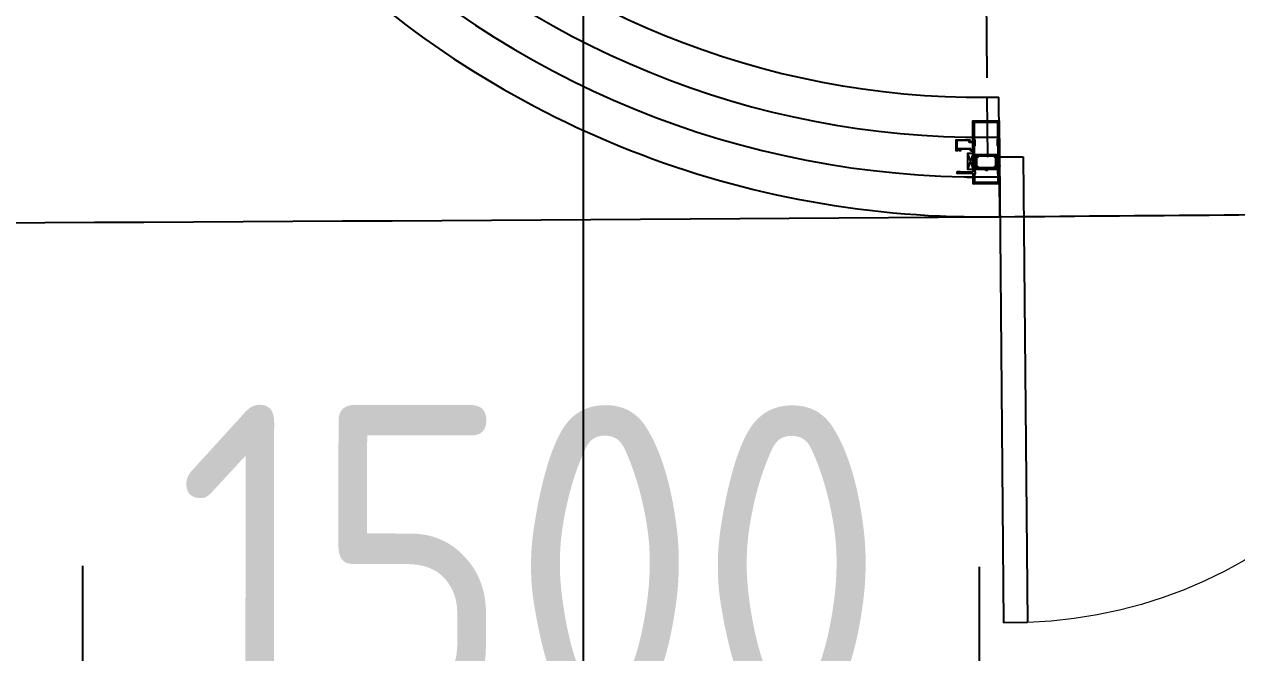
# Model space of a CAD drawing. Header units: inches. Extents: x 0 to 1813292486, y 0 to 3473589894.
# Drawn here: x 600601536 to 600603564, y 3473199903 to 3473200956 of the extents above; entities that cross this region are included whole.
import ezdxf

# ---------------------------------------------------------------- set-up
doc = ezdxf.new("R2010")
doc.units = ezdxf.units.IN
doc.header["$LTSCALE"] = 1000
doc.header["$MEASUREMENT"] = 0
doc.linetypes.add('AX-MALL-DIM-P02$0$DASH', pattern=[0.35, 0.25, -0.1])
for name, color, linetype in [('A-Anno-Note', 241, 'Continuous'), ('AX-MALL-DIM-P02$0$A-Anno-Dims', 3, 'Continuous'), ('AX-MALL-DIM-P02$0$A-Detl-Patt', 8, 'Continuous'), ('AX-MALL-P02-200$0$A-Anno-Note', 241, 'Continuous'), ('AX-MALL-WALL-P02$0$A-Anno-Note', 241, 'Continuous'), ('AX-MALL-WALL-P02-QT$0$A-Anno-Note', 241, 'Continuous'), ('AX-MALL-WALL-P02-QT$0$A-Curt', 151, 'Continuous'), ('AX-MALL-WALL-P02-QT$0$A-Detl-Patt', 8, 'Continuous'), ('AX-MALL-WALL-P02-QT$0$A-Detl-Thin', 131, 'Continuous'), ('AX-MALL-WALL-P02-QT$0$A-Wind', 4, 'Continuous'), ('AX-MALL-WALL-P02-QT$0$GASKET', 2, 'Continuous'), ('AX-MALL-WALL-P02-QT$0$STSF', 2, 'Continuous')]:
    doc.layers.add(name, color=color, linetype=linetype)
doc.layers.add('AX-MALL-WALL-P02-QT$0$AM_SUPPR', color=6, linetype='Continuous', lineweight=30)
doc.styles.add('AX-MALL-DIM-P02$0$_TCH_DIM_T3', font='gbenor.shx')
doc.dimstyles.new('AX-MALL-DIM-P02$0$_TCH_ARCH&&180', dxfattribs={"dimtxt": 535.5, "dimasz": 270, "dimexe": 450, "dimexo": 450, "dimgap": 137.25, "dimtad": 1, "dimdec": 0, "dimzin": 0, "dimdsep": 46, "dimtxsty": 'AX-MALL-DIM-P02$0$_TCH_DIM_T3', "dimblk": 'AX-MALL-DIM-P02$0$_ArchTick', "dimcen": 0.09, "dimclrt": 7, "dimazin": 2, "dimtfac": 1, "dimtdec": 0, "dimtix": 1, "dimtmove": 2, "dimatfit": 3, "dimfxl": 500, "dimtolj": 1, "dimtzin": 0, "dimarcsym": 0})
doc.dimstyles.new('AX-MALL-DIM-P02$0$_TCH_ARCH&&200', dxfattribs={"dimtxt": 595, "dimasz": 300, "dimexe": 500, "dimexo": 500, "dimgap": 152.5, "dimtad": 1, "dimdec": 0, "dimzin": 0, "dimdsep": 46, "dimtxsty": 'AX-MALL-DIM-P02$0$_TCH_DIM_T3', "dimblk": 'AX-MALL-DIM-P02$0$_ArchTick', "dimcen": 0.09, "dimclrt": 7, "dimazin": 2, "dimtfac": 1, "dimtdec": 0, "dimtix": 1, "dimtmove": 2, "dimatfit": 3, "dimfxl": 500, "dimtolj": 1, "dimtzin": 0, "dimarcsym": 0})
doc.dimstyles.new('AX-MALL-DIM-P02$0$_TCH_ARROW&&180', dxfattribs={"dimtxt": 535.5, "dimasz": 540, "dimexe": 450, "dimexo": 450, "dimgap": 137.25, "dimtad": 1, "dimdec": 0, "dimzin": 0, "dimdsep": 46, "dimtxsty": 'AX-MALL-DIM-P02$0$_TCH_DIM_T3', "dimcen": 0.09, "dimclrt": 7, "dimaunit": 1, "dimadec": 3, "dimazin": 2, "dimtfac": 1, "dimtdec": 0, "dimtix": 1, "dimtmove": 2, "dimatfit": 3, "dimfxl": 500, "dimtolj": 1, "dimtzin": 0, "dimarcsym": 0})

# ---------------------------------------------------------------- blocks, each defined once
blk = doc.blocks.new('AX-MALL-WALL-P02-QT$0$tj')
at = {"layer": 'AX-MALL-WALL-P02-QT$0$A-Detl-Patt'}
h = blk.add_hatch(dxfattribs=at)
h.set_pattern_fill('STEEL', color=256, scale=100, angle=50.4318)
h.set_pattern_definition([(75, (-14278.2, 156289.83), (-153.340725, 41.08752), []), (75, (-14317.88, 156358.57), (-153.340725, 41.08752), [])])
edge = h.paths.add_edge_path()
edge.add_line((88101.3, 47666.6), (87883.9, 47459.8))
edge.add_line((87883.9, 47459.8), (91571.5, 43584.6))
edge.add_arc((262949.4, 558937.7), 543101.4, 251.605736, 260.028867)
edge.add_arc((172180.8, -2862.1), 27100, 64.71287, 96.9316, ccw=False)
edge.add_arc((262949, 558936.3), 543100, 261.615511, 271.725148)
edge.add_line((279299, 16082.5), (279299, 16382.7))
edge.add_arc((262949, 558936.3), 542800, 261.620204, 271.726101, ccw=False)
edge.add_arc((172180.8, -2862.1), 27400, 64.80632, 96.83816)
edge.add_arc((262949.4, 558937.7), 542801.4, 251.613639, 260.024173, ccw=False)
edge.add_line((91737.3, 43845.7), (88101.3, 47666.6))
blk.add_lwpolyline([(88103, 47737.3), (87813.2, 47461.6), (91543.9, 43541.1, 0.036779), (168908.9, 23989.2, -0.141654), (183742.1, 21592.7, 0.044166), (279349, 16034), (279349, 16434.2, -0.044144), (183859, 21979.8, 0.140545), (168919.8, 24393.5, -0.036705), (91764.9, 43889.2), (88103, 47737.3)], format="xyb", dxfattribs=at)
blk.add_lwpolyline([(88101.3, 47666.6), (87883.9, 47459.8), (91571.5, 43584.6, 0.036769), (168910.3, 24039.8, -0.141514), (183756.7, 21641.1, 0.04414), (279299, 16082.5), (279299, 16382.7, -0.044124), (183844.5, 21931.4, 0.140683), (168918.5, 24342.9, -0.036714), (91737.3, 43845.7)], format="xyb", close=True, dxfattribs=at)
blk = doc.blocks.new('AX-MALL-WALL-P02-QT$0$A$C45704BEF')
at = {"color": 3, "ltscale": 10}
blk.add_lwpolyline([(18.8, -25), (17.5, -25), (17.5, -23), (15.5, -23), (15.5, -7), (18.5, -7), (18.5, -5.3, 0.414214), (18.2, -5), (17.8, -5, 0.414), (17.5, -5.3), (17.5, -5.7, -0.483847), (17.1, -6), (15.9, -5.7), (15.9, -1.3), (17.1, -1, -0.47418), (17.5, -1.3), (17.5, -1.7, 0.414), (17.8, -2), (18.2, -2, 0.414214), (18.5, -1.7), (18.5, 0), (0, 0), (0, -22.9), (1, -22.9), (1, -22.4), (3, -22.4, -0.414214), (3.5, -22.9), (3.5, -25), (2.9, -25.5, 0.498868), (2.9, -25.9), (5, -27.4, 0.819287), (5.5, -27), (4.5, -25.5), (4.5, -22.9, 0.414214), (3, -21.4), (1, -21.4), (1, -3.2, -0.414209), (3.2, -1), (14.5, -1), (14.5, -6), (14.5, -6), (14.5, -24), (16.5, -24), (16.5, -25), (16.5, -27.2, 0.658242), (17.3, -27.6), (19.1, -25.9, 0.682714), (18.8, -25)], format="xyb", dxfattribs=at)
blk = doc.blocks.new('AX-MALL-WALL-P02-QT$0$尺寸分格点')
at = {"ltscale": 10}
h = blk.add_hatch(color=1, dxfattribs=at)
h.dxf.hatch_style = 1
edge = h.paths.add_edge_path()
edge.add_line((0, -1.5), (0, 0))
edge.add_line((0, 0), (-1.5, 0))
edge.add_arc((0, 0), 1.5, 180, 270)
edge = h.paths.add_edge_path()
edge.add_line((0, 1.5), (0, 0))
edge.add_line((0, 0), (1.5, 0))
edge.add_arc((0, 0), 1.5, 0, 90)
for p, q in [((-2.5, 0), (2.5, 0)), ((0, -2.5), (0, 2.5))]:
    blk.add_line(p, q)
blk.add_circle((0, 0), 1.5)
blk = doc.blocks.new('AX-MALL-WALL-P02-QT$0$定位点')
blk.add_blockref('AX-MALL-WALL-P02-QT$0$尺寸分格点', (0, 0))
blk = doc.blocks.new('AX-MALL-WALL-P02-QT$0$A$C40565891')
h = blk.add_hatch()
h.set_pattern_fill('NET', color=6, scale=0.5, angle=315)
h.set_pattern_definition([(225, (-8954763.8857, -14331520.9494), (-1.12253201513, 1.12253201513), []), (135, (-8954763.8857, -14331520.9494), (1.12253201513, 1.12253201513), [])])
edge = h.paths.add_edge_path()
edge.add_line((-2.9, -1), (-17.1, -1))
edge.add_arc((-17.1, -2), 1, 90, 120)
edge.add_line((-17.6, -1.1), (-19.3, -2.1))
edge.add_line((-19.3, -2.1), (-19.6, -2.1))
edge.add_arc((-19.6, -1.7), 0.4, 180, 270, ccw=False)
edge.add_line((-20, -1.7), (-20, 1.7))
edge.add_arc((-19.6, 1.7), 0.4, 90, 180, ccw=False)
edge.add_line((-19.6, 2.1), (-19.3, 2.1))
edge.add_line((-19.3, 2.1), (-17.6, 1.1))
edge.add_arc((-17.1, 2), 1, 240, 270)
edge.add_line((-17.1, 1), (-2.9, 1))
edge.add_arc((-2.9, 2), 1, 270, 300)
edge.add_line((-2.4, 1.1), (-0.7, 2.1))
edge.add_line((-0.7, 2.1), (-0.4, 2.1))
edge.add_arc((-0.4, 1.7), 0.4, 0, 90, ccw=False)
edge.add_line((0, 1.7), (0, -1.7))
edge.add_arc((-0.4, -1.7), 0.4, 270, 360, ccw=False)
edge.add_line((-0.4, -2.1), (-0.7, -2.1))
edge.add_line((-0.7, -2.1), (-2.4, -1.1))
edge.add_arc((-2.9, -2), 1, 60, 90)
at = {"layer": 'AX-MALL-WALL-P02-QT$0$STSF', "lineweight": 40}
blk.add_lwpolyline([(-2.9, -1), (-17.1, -1, 0.131652), (-17.6, -1.1), (-19.3, -2.1), (-19.6, -2.1, -0.414214), (-20, -1.7), (-20, 1.7, -0.414214), (-19.6, 2.1), (-19.3, 2.1), (-17.6, 1.1, 0.131652), (-17.1, 1), (-2.9, 1, 0.131652), (-2.4, 1.1), (-0.7, 2.1), (-0.4, 2.1, -0.414214), (0, 1.7), (0, -1.7, -0.414214), (-0.4, -2.1), (-0.7, -2.1), (-2.4, -1.1, 0.131652)], format="xyb", close=True, dxfattribs=at)
blk = doc.blocks.new('AX-MALL-WALL-P02-QT$0$A$C5DA96DE0')
at = {"layer": 'AX-MALL-WALL-P02-QT$0$AM_SUPPR', "color": 3}
for points in [[(-22, 105.2), (-22, 46.6, -0.414214), (-21.7, 46.3), (-21.7, 45.3, -0.414214), (-21.9, 45.1), (-22.1, 45.1, 0.315299), (-22.3, 45), (-22.9, 43.4, 0.548619), (-22.7, 43.1), (-20, 43.3, 0.176327), (-19.8, 43.4), (-19.5, 43.8, 0.57735), (-19.5, 44.1), (-19.7, 44.1, -0.310745), (-19.9, 44.3), (-20.2, 46.2), (-20.2, 46.3, -0.664495), (-19.4, 46.7, 0.196262), (-19.2, 46.6), (-15.8, 46.6, -0.414214), (-15.5, 46.3), (-15.5, 46), (-16.5, 44.3, 0.57968), (-16.4, 44.1), (-15.1, 44.1, 0.266079), (-14.2, 44.6), (-13.3, 46.1, -0.266079), (-12.5, 46.6), (-12.5, 46.6), (12.5, 46.6, -0.266079), (13.3, 46.1), (14.2, 44.6, 0.266079), (15.1, 44.1), (16.4, 44.1, 0.57968), (16.5, 44.3), (15.5, 46), (15.5, 46.3, -0.414214), (15.8, 46.6), (19.2, 46.6, 0.196262), (19.4, 46.7, -0.664495), (20.2, 46.3), (20.2, 46.2), (19.9, 44.3, -0.310745), (19.7, 44.1), (19.5, 44.1, 0.57735), (19.5, 43.8), (19.8, 43.4, 0.176327), (20, 43.3), (22.7, 43.1, 0.548619), (22.9, 43.4), (22.3, 45, 0.315299), (22.1, 45.1), (21.9, 45.1, -0.414214), (21.7, 45.3), (21.7, 46.3, -0.414214), (22, 46.6), (22, 73.9)], [(-12.5, 26.6), (-12.5, 26.6, -0.266079), (-13.3, 27.1), (-14.2, 28.6, 0.266079), (-15.1, 29.1), (-16.4, 29.1, 0.57968), (-16.5, 28.9), (-15.5, 27.2), (-15.5, 26.9, -0.414214), (-15.8, 26.6), (-19.2, 26.6, 0.196262), (-19.4, 26.5, -0.664495), (-20.2, 26.9), (-20.2, 27), (-19.9, 28.9, -0.310745), (-19.7, 29.1), (-19.5, 29.1, 0.57735), (-19.5, 29.4), (-19.8, 29.8, 0.176327), (-20, 29.9), (-22.7, 30.1, 0.548619), (-22.9, 29.8), (-22.3, 28.2, 0.315299), (-22.1, 28.1), (-21.9, 28.1, -0.414214), (-21.7, 27.9), (-21.7, 26.9, -0.414214), (-22, 26.6), (-22, 0), (22, 0), (22, 18)], [(22, 20), (22, 26.6, -0.414214), (21.7, 26.9), (21.7, 27.9, -0.414214), (21.9, 28.1), (22.1, 28.1, 0.315299), (22.3, 28.2), (22.9, 29.8, 0.548619), (22.7, 30.1), (20, 29.9, 0.176327), (19.8, 29.8), (19.5, 29.4, 0.57735), (19.5, 29.1), (19.7, 29.1, -0.310745), (19.9, 28.9), (20.2, 27), (20.2, 26.9, -0.664495), (19.4, 26.5, 0.196262), (19.2, 26.6), (15.8, 26.6, -0.414214), (15.5, 26.9), (15.5, 27.2), (16.5, 28.9, 0.57968), (16.4, 29.1), (15.1, 29.1, 0.266079), (14.2, 28.6), (13.3, 27.1, -0.266079), (12.5, 26.6), (-12.5, 26.6)]]:
    blk.add_lwpolyline(points, format="xyb", dxfattribs=at)
for points in [[(22, 73.9), (22, 73.9), (22, 105.2), (-22, 105.2)], [(-19.8, 103), (-19.8, 103), (-19.8, 74.7), (-19, 73.7), (-19, 68.7), (-19, 63.7), (-20, 62.7), (-20, 48.8), (20, 48.8), (20, 62.7), (19, 63.7), (19, 68.7), (19, 73.7), (19.8, 74.7), (19.8, 103), (-19.8, 103)], [(-19, 24.4), (-19, 16.6), (-19.8, 15.6), (-19.8, 2.2), (-19.8, 2.2), (19.8, 2.2), (19.8, 15.6), (19, 16.6), (19, 24.4), (-19, 24.4)], [(22, 20), (44, 20), (44, 20.4), (45, 20.1), (45, 20.4), (46, 20.1), (46, 20.4), (47, 20.1), (47, 20.4), (48, 20.1), (48, 20.4), (49, 20.4), (49, 18), (22, 18)]]:
    blk.add_lwpolyline(points, dxfattribs=at)
at = {"color": 6, "ltscale": 10, "xscale": -0.9999999999999999, "rotation": 90}
blk.add_blockref('AX-MALL-WALL-P02-QT$0$A$C40565891', (-17.7, 26.6), dxfattribs=at)
at = {"color": 6, "ltscale": 10, "rotation": 270}
blk.add_blockref('AX-MALL-WALL-P02-QT$0$A$C40565891', (17.7, 26.6), dxfattribs=at)
blk = doc.blocks.new('AX-MALL-WALL-P02-QT$0$A$C3B8A2171')
at = {"color": 6}
for p, q in [((22, 27), (31.3, 1)), ((31.3, 27), (22, 1))]:
    blk.add_line(p, q, dxfattribs=at)
blk.add_lwpolyline([(22, 27), (31.3, 27), (31.3, 1), (22, 1)], close=True, dxfattribs=at)
at = {"color": 6, "ltscale": 10}
blk.add_blockref('AX-MALL-WALL-P02-QT$0$A$C5DA96DE0', (0, -23.7), dxfattribs=at)
at = {"color": 6, "ltscale": 10, "rotation": 270}
blk.add_blockref('AX-MALL-WALL-P02-QT$0$A$C45704BEF', (49.9, 50.2), dxfattribs=at)
at = {"layer": 'AX-MALL-WALL-P02-QT$0$GASKET', "extrusion": (0, 0, -1), "zscale": -1, "rotation": 270}
blk.add_blockref('AX-MALL-WALL-P02-QT$0$定位点', (0, 0), dxfattribs=at)
blk = doc.blocks.new('AX-MALL-WALL-P02-QT$0$mqst2')
at = {"color": 6, "ltscale": 10, "xscale": -1, "rotation": 0.5626318185152013}
blk.add_blockref('AX-MALL-WALL-P02-QT$0$A$C3B8A2171', (389555.3, -46561.8), dxfattribs=at)
blk = doc.blocks.new('AX-MALL-WALL-P02-QT$0$$DorLib2D$00000002')
for p, q in [((-0.5, 0), (-0.5, 0.4875)), ((-0.475, 0.4875), (-0.5, 0.4875)), ((-0.475, 0), (-0.475, 0.4875)), ((0.475, 0), (0.475, 0.4875)), ((0.475, 0.4875), (0.5, 0.4875)), ((0.5, 0), (0.5, 0.4875)), ((-0.5, 0), (-0.475, 0)), ((0.5, 0), (0.475, 0))]:
    blk.add_line(p, q)
at = {"lineweight": 13}
for centre, start, end in [((-0.4875, 0), 0, 88.5307), ((0.4875, 0), 91.4693, 180)]:
    blk.add_arc(centre, 0.4875, start, end, dxfattribs=at)
blk = doc.blocks.new('AX-MALL-WALL-P02-QT')
at = {"layer": 'AX-MALL-WALL-P02-QT$0$A-Curt'}
blk.add_line((600400966.4, 3473053037.1), (600401034.5, 3473053225.2), dxfattribs=at)
for centre, radius, start, end in [((600401494.7, 3473054547.5), 1600, 159.5682, 249.9992), ((600401494.7, 3473054547.5), 1533.3, 159.5682, 249.938), ((600401494.7, 3473054547.5), 1466.7, 159.5682, 249.9992), ((600401494.7, 3473054547.5), 1400, 159.5682, 249.9992), ((600585645.7, 3473560475.3), 539800, 249.999163, 250.001269), ((600585645.7, 3473560475.3), 539866.6, 249.99916, 250.001277), ((600585645.7, 3473560475.3), 539933.3, 249.995515, 250.001288), ((600585645.7, 3473560475.3), 540000, 249.999161, 250.001299)]:
    blk.add_arc(centre, radius, start, end, dxfattribs=at)
at = {"layer": 'AX-MALL-WALL-P02-QT$0$A-Detl-Thin'}
blk.add_lwpolyline([(600395961.3, 3473054886.7, 0.002461), (600400947.4, 3473053044, 0.002461)], format="xyb", dxfattribs=at)
at = {"layer": 'AX-MALL-WALL-P02-QT$0$A-Wind'}
blk.add_arc((600585645.7, 3473560475.3), 540000, 250.001299, 250.171064, dxfattribs=at)
at = {"layer": 'AX-MALL-WALL-P02-QT$0$A-Anno-Note', "rotation": 339.5681613092181}
blk.add_blockref('AX-MALL-WALL-P02-QT$0$mqst2', (600052179.3, 3473232742.4), dxfattribs=at)
at = {"layer": 'AX-MALL-WALL-P02-QT$0$A-Detl-Thin', "rotation": 339.5681613091762}
blk.add_blockref('AX-MALL-WALL-P02-QT$0$tj', (600144118.7, 3473128496.3), dxfattribs=at)
at = {"layer": 'AX-MALL-WALL-P02-QT$0$A-Wind', "xscale": 1600, "yscale": -1600, "zscale": 200, "rotation": 340.0861812556379}
blk.add_blockref('AX-MALL-WALL-P02-QT$0$$DorLib2D$00000002', (600401752.6, 3473052858.7), dxfattribs=at)
blk = doc.blocks.new('AX-MALL-WALL-P02')
at = {"layer": 'AX-MALL-WALL-P02$0$A-Anno-Note'}
blk.add_blockref('AX-MALL-WALL-P02-QT', (0, 0), dxfattribs=at)
blk = doc.blocks.new('AX-MALL-DIM-P02$0$_ArchTick')
at = {"color": 0, "linetype": 'ByBlock', "const_width": 0.4}
blk.add_lwpolyline([(-0.5, -0.5), (0.5, 0.5)], dxfattribs=at)
blk = doc.blocks.new('*D1060')
at = {"layer": 'AX-MALL-DIM-P02$0$A-Anno-Dims', "color": 0, "lineweight": -2, "transparency": 16777216}
for p, q in [((600396937.5, 3473053917.4), (600396638.9, 3473053118.7)), ((600396796.5, 3473053540.2), (600399182.9, 3473052648)), ((600399323.9, 3473053025.2), (600399025.3, 3473052226.5))]:
    blk.add_line(p, q, dxfattribs=at)
at = {"layer": 'AX-MALL-DIM-P02$0$A-Anno-Dims', "color": 0, "lineweight": -2, "transparency": 16777216, "xscale": 270, "yscale": 270, "zscale": 270}
for p, rotation in [((600396796.5, 3473053540.2), 159.5016306608626), ((600399182.9, 3473052648), 339.5016306608626)]:
    blk.add_blockref('AX-MALL-DIM-P02$0$_ArchTick', p, dxfattribs=dict(at, rotation=rotation))
at = {"layer": 'AX-MALL-DIM-P02$0$A-Anno-Dims', "color": 7, "transparency": 16777216, "insert": (600398131.5, 3473053473.5), "char_height": 535.5, "attachment_point": 5, "rotation": 339.5016, "style": 'AX-MALL-DIM-P02$0$_TCH_DIM_T3'}
blk.add_mtext('\\A1;2548', dxfattribs=at)
blk = doc.blocks.new('*D1061')
at = {"layer": 'AX-MALL-DIM-P02$0$A-Anno-Dims', "color": 0, "lineweight": -2, "transparency": 16777216}
for p, q in [((600399323.9, 3473053025.2), (600399025.3, 3473052226.5)), ((600399182.9, 3473052648), (600398930, 3473052742.6)), ((600399182.9, 3473052648), (600400588.1, 3473052122.6)), ((600400729.2, 3473052499.9), (600400430.6, 3473051701.1)), ((600400588.1, 3473052122.6), (600400841, 3473052028.1))]:
    blk.add_line(p, q, dxfattribs=at)
at = {"layer": 'AX-MALL-DIM-P02$0$A-Anno-Dims', "color": 0, "lineweight": -2, "transparency": 16777216, "xscale": 270, "yscale": 270, "zscale": 270}
for p, rotation in [((600399182.9, 3473052648), 339.5016306597319), ((600400588.1, 3473052122.6), 159.5016306597319)]:
    blk.add_blockref('AX-MALL-DIM-P02$0$_ArchTick', p, dxfattribs=dict(at, rotation=rotation))
at = {"layer": 'AX-MALL-DIM-P02$0$A-Anno-Dims', "color": 7, "transparency": 16777216, "insert": (600400027.3, 3473052764.7), "char_height": 535.5, "attachment_point": 5, "rotation": 339.5016, "style": 'AX-MALL-DIM-P02$0$_TCH_DIM_T3'}
blk.add_mtext('\\A1;1500', dxfattribs=at)
blk = doc.blocks.new('*D1062')
at = {"layer": 'AX-MALL-DIM-P02$0$A-Anno-Dims', "color": 0, "lineweight": -2, "transparency": 16777216}
for p, q in [((600400280.8, 3473054999.7), (600400213.3, 3473055024.9)), ((600401051.6, 3473053330.3), (600401027, 3473053262.5))]:
    blk.add_line(p, q, dxfattribs=at)
for start, end in [(91.1076, 125.3379), (159.5682, 249.9992), (284.2295, 318.4597)]:
    blk.add_arc((600401494.7, 3473054547.5), 917.5, start, end, dxfattribs=at)
at = {"layer": 'AX-MALL-DIM-P02$0$A-Anno-Dims', "color": 0, "transparency": 16777216}
for points in [[(600401035.4, 3473055241.1), (600400892.7, 3473055350.8), (600400634.9, 3473054867.8)], [(600401715.7, 3473053568.3), (600401724.7, 3473053748.1), (600401180.9, 3473053685.4)]]:
    blk.add_solid(points, dxfattribs=at)
at = {"layer": 'AX-MALL-DIM-P02$0$A-Anno-Dims', "color": 7, "transparency": 16777216, "insert": (600401029.4, 3473054332.7), "char_height": 535.5, "attachment_point": 5, "rotation": 294.7837, "style": 'AX-MALL-DIM-P02$0$_TCH_DIM_T3'}
blk.add_mtext('\\A1;90°25\'52"', dxfattribs=at)
blk = doc.blocks.new('*D1665')
at = {"layer": 'AX-MALL-DIM-P02$0$A-Anno-Dims', "color": 0, "lineweight": -2, "transparency": 16777216}
for p, q in [((600400334.2, 3473053896.4), (600400986, 3473053653.6)), ((600399018.7, 3473049804.9), (600400517.5, 3473053828.2)), ((600398835.4, 3473049873.2), (600399487.2, 3473049630.3))]:
    blk.add_line(p, q, dxfattribs=at)
at = {"layer": 'AX-MALL-DIM-P02$0$A-Anno-Dims', "color": 0, "lineweight": -2, "transparency": 16777216, "xscale": 300, "yscale": 300, "zscale": 300}
for p, rotation in [((600400517.5, 3473053828.2), 69.56816130807006), ((600399018.7, 3473049804.9), 249.5681613080701)]:
    blk.add_blockref('AX-MALL-DIM-P02$0$_ArchTick', p, dxfattribs=dict(at, rotation=rotation))
at = {"layer": 'AX-MALL-DIM-P02$0$A-Anno-Dims', "color": 7, "transparency": 16777216, "insert": (600399346.4, 3473051973.6), "char_height": 595, "attachment_point": 5, "rotation": 69.5682, "style": 'AX-MALL-DIM-P02$0$_TCH_DIM_T3'}
blk.add_mtext('\\A1;4293', dxfattribs=at)
blk = doc.blocks.new('AX-MALL-DIM-P02')
at = {"layer": 'AX-MALL-DIM-P02$0$A-Detl-Patt', "linetype": 'AX-MALL-DIM-P02$0$DASH'}
blk.add_line((600401494.7, 3473054547.5), (600400981.6, 3473053138), dxfattribs=at)
at = {"layer": 'AX-MALL-DIM-P02$0$A-Anno-Dims'}
dim = blk.add_angular_dim_3p(base=(600400590.3782, 3473054392.7385), center=(600401494.683, 3473054547.5063), p1=(600400702.5151, 3473054842.612), p2=(600401205.5445, 3473053753.1409), dimstyle='AX-MALL-DIM-P02$0$_TCH_ARROW&&180', override={"dimgap": 0}, dxfattribs=at)
dim.commit()
dim.dimension.update_dxf_attribs({"geometry": '*D1062', "text_midpoint": (600401029.4283, 3473054332.6894), "dimtype": 133, "text_rotation": 294.7837})
for p1, p2, distance, dimstyle, picture, middle in [((600397095.1, 3473054338.9), (600399481.5, 3473053446.7), -852.7, 'AX-MALL-DIM-P02$0$_TCH_ARCH&&180', '*D1060', (600398131.5, 3473053473.5)), ((600398366.8, 3473050047.7), (600399865.6, 3473054071), -695.6, 'AX-MALL-DIM-P02$0$_TCH_ARCH&&200', '*D1665', (600399346.4, 3473051973.6)), ((600399481.5, 3473053446.7), (600400886.8, 3473052921.4), -852.7, 'AX-MALL-DIM-P02$0$_TCH_ARCH&&180', '*D1061', (600400027.3, 3473052764.7))]:
    dim = blk.add_aligned_dim(p1=p1, p2=p2, distance=distance, dimstyle=dimstyle, dxfattribs=at)
    dim.commit()
    dim.dimension.update_dxf_attribs({"geometry": picture, "text_midpoint": middle})
blk = doc.blocks.new('AX-MALL-P02-200')
at = {"layer": 'AX-MALL-P02-200$0$A-Anno-Note'}
blk.add_blockref('AX-MALL-WALL-P02', (0, 0), dxfattribs=at)
blk.add_blockref('AX-MALL-DIM-P02', (0, 0), dxfattribs=at)

msp = doc.modelspace()

# ---------------------------------------------------------------- block references
at = {"layer": 'A-Anno-Note', "rotation": 20.43183869077545}
msp.add_blockref('AX-MALL-P02-200', (1250392458.5, 9048125.7), dxfattribs=at)

doc.saveas('drawing.dxf')
